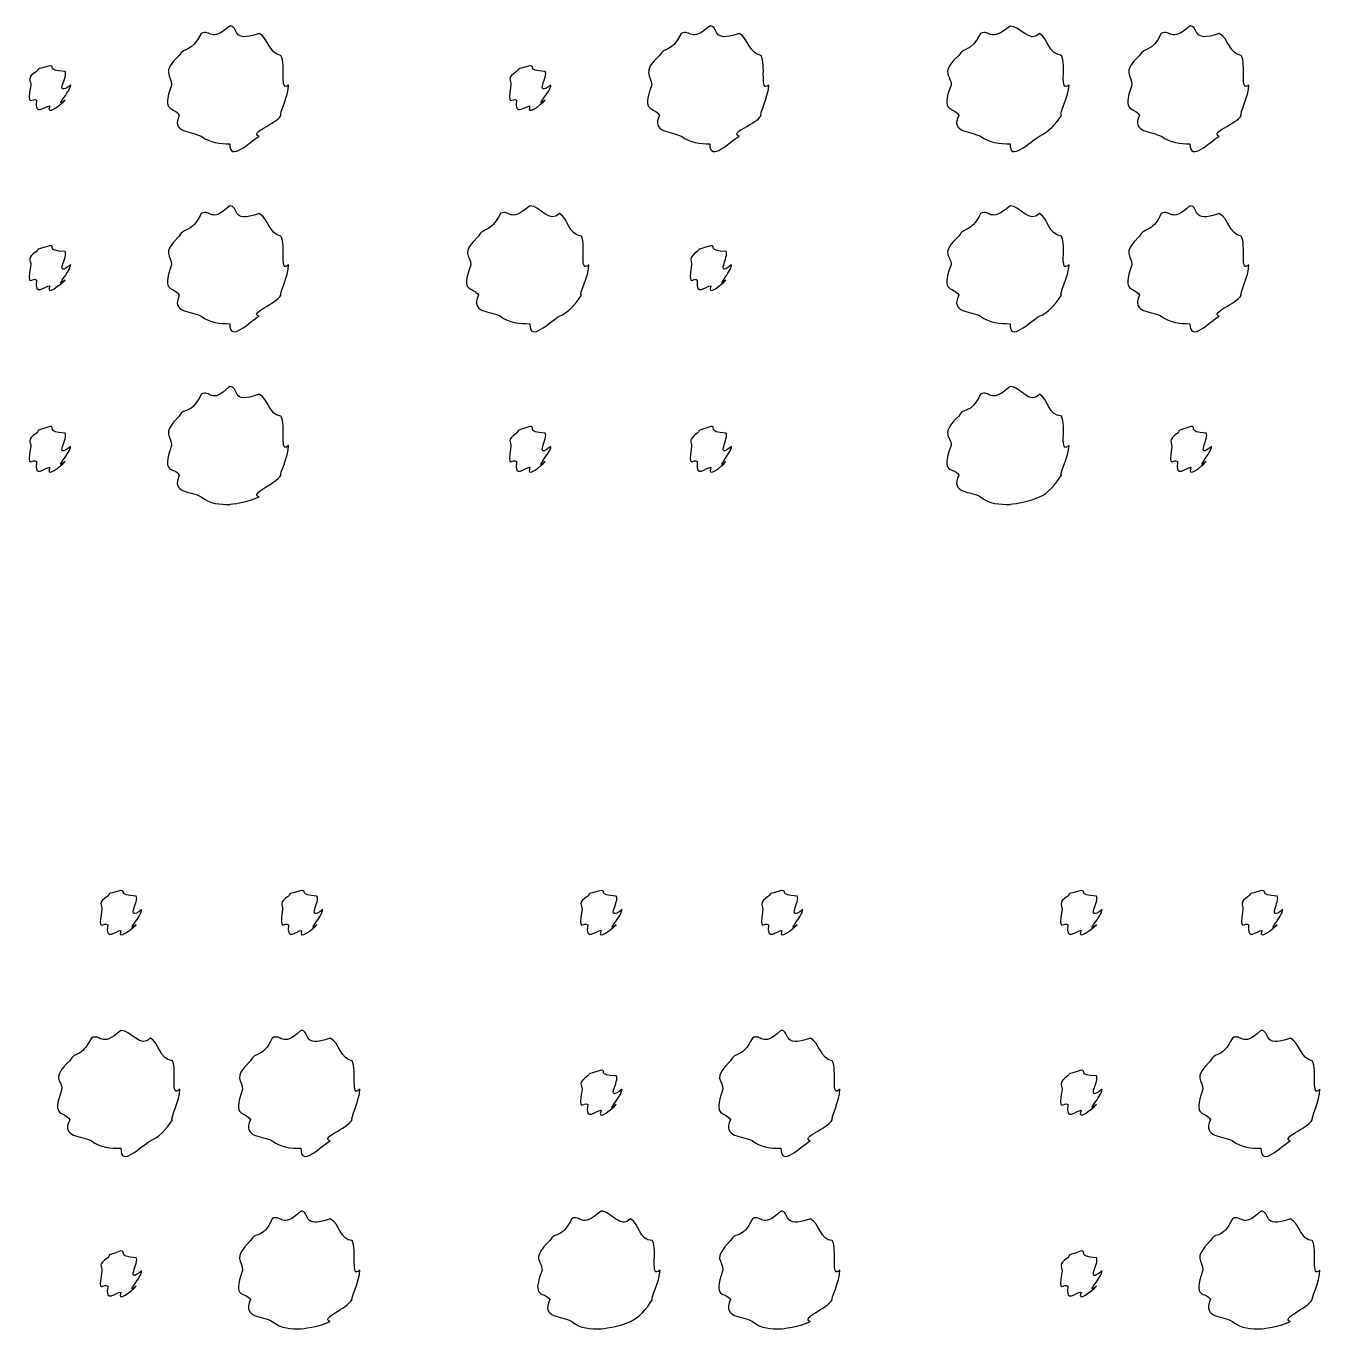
# Model space of a CAD drawing. Header units: millimetres. Extents: x -178 to -32, y 41 to 266.
# Drawn here: x -105.67 to -98.17, y 131.99 to 139.54 of the extents above; entities that cross this region are included whole.
import ezdxf

# ---------------------------------------------------------------- set-up
doc = ezdxf.new("R2010")
doc.units = ezdxf.units.MM
doc.layers.get('0').update_dxf_attribs({"linetype": 'CONTINUOUS'})

msp = doc.modelspace()

# ---------------------------------------------------------------- linework, layer by layer
at = {"color": 0}
for p, q in [((-104.485, 139.54), (-104.485, 139.54)), ((-101.703, 139.54), (-101.703, 139.54)), ((-99.9624, 139.54), (-99.9624, 139.54)), ((-98.9207, 139.54), (-98.9207, 139.54)), ((-105.527, 139.309), (-105.527, 139.309)), ((-102.745, 139.309), (-102.745, 139.309)), ((-104.485, 138.498), (-104.485, 138.498)), ((-102.745, 138.498), (-102.745, 138.498)), ((-99.9624, 138.498), (-99.9624, 138.498)), ((-98.9207, 138.498), (-98.9207, 138.498)), ((-105.527, 138.267), (-105.527, 138.267)), ((-101.697, 138.267), (-101.697, 138.267)), ((-104.485, 137.451), (-104.485, 137.451)), ((-99.9624, 137.451), (-99.9624, 137.451)), ((-105.527, 137.22), (-105.527, 137.22)), ((-102.745, 137.22), (-102.745, 137.22)), ((-101.697, 137.22), (-101.697, 137.22)), ((-98.915, 137.22), (-98.915, 137.22)), ((-105.115, 134.53), (-105.115, 134.53)), ((-104.068, 134.53), (-104.068, 134.53)), ((-102.333, 134.53), (-102.333, 134.53)), ((-101.285, 134.53), (-101.285, 134.53)), ((-99.5504, 134.53), (-99.5504, 134.53)), ((-98.503, 134.53), (-98.503, 134.53)), ((-105.115, 133.719), (-105.115, 133.719)), ((-104.073, 133.719), (-104.073, 133.719)), ((-101.291, 133.719), (-101.291, 133.719)), ((-98.5086, 133.719), (-98.5086, 133.719)), ((-102.333, 133.488), (-102.333, 133.488)), ((-99.5504, 133.488), (-99.5504, 133.488)), ((-104.073, 132.672), (-104.073, 132.672)), ((-102.333, 132.672), (-102.333, 132.672)), ((-101.291, 132.672), (-101.291, 132.672)), ((-98.5086, 132.672), (-98.5086, 132.672)), ((-105.115, 132.441), (-105.115, 132.441)), ((-99.5504, 132.441), (-99.5504, 132.441))]:
    msp.add_line(p, q, dxfattribs=at)
for points in [[(-104.65, 139.496), (-104.708, 139.38), (-104.747, 139.424), (-104.777, 139.369)], [(-104.485, 139.54), (-104.598, 139.438), (-104.595, 139.525), (-104.65, 139.496)], [(-104.314, 139.496), (-104.485, 139.438), (-104.426, 139.54), (-104.485, 139.54)], [(-104.188, 139.369), (-104.256, 139.38), (-104.259, 139.466), (-104.314, 139.496)], [(-101.868, 139.496), (-101.926, 139.38), (-101.965, 139.424), (-101.995, 139.369)], [(-101.703, 139.54), (-101.816, 139.438), (-101.813, 139.525), (-101.868, 139.496)], [(-101.532, 139.496), (-101.703, 139.438), (-101.644, 139.54), (-101.703, 139.54)], [(-101.405, 139.369), (-101.474, 139.38), (-101.477, 139.466), (-101.532, 139.496)], [(-100.133, 139.496), (-100.195, 139.38), (-100.23, 139.424), (-100.26, 139.369)], [(-99.9624, 139.54), (-100.085, 139.438), (-100.078, 139.525), (-100.133, 139.496)], [(-99.7917, 139.496), (-99.8495, 139.438), (-99.9031, 139.54), (-99.9624, 139.54)], [(-99.6647, 139.369), (-99.7433, 139.38), (-99.7391, 139.466), (-99.7917, 139.496)], [(-99.0861, 139.496), (-99.144, 139.38), (-99.1824, 139.424), (-99.2128, 139.369)], [(-98.9207, 139.54), (-99.0335, 139.438), (-99.0311, 139.525), (-99.0861, 139.496)], [(-98.7499, 139.496), (-98.9207, 139.438), (-98.8614, 139.54), (-98.9207, 139.54)], [(-98.6229, 139.369), (-98.692, 139.38), (-98.6945, 139.466), (-98.7499, 139.496)], [(-104.777, 139.369), (-104.885, 139.27), (-104.822, 139.256), (-104.822, 139.198)], [(-104.144, 139.198), (-104.199, 139.151), (-104.157, 139.314), (-104.188, 139.369)], [(-101.995, 139.369), (-102.103, 139.27), (-102.039, 139.256), (-102.039, 139.198)], [(-101.361, 139.198), (-101.416, 139.151), (-101.375, 139.314), (-101.405, 139.369)], [(-100.26, 139.369), (-100.372, 139.27), (-100.304, 139.256), (-100.304, 139.198)], [(-99.6206, 139.198), (-99.6812, 139.151), (-99.6343, 139.314), (-99.6647, 139.369)], [(-99.2128, 139.369), (-99.3203, 139.27), (-99.2569, 139.256), (-99.2569, 139.198)], [(-98.5788, 139.198), (-98.6342, 139.151), (-98.5926, 139.314), (-98.6229, 139.369)], [(-105.604, 139.276), (-105.665, 139.24), (-105.637, 139.227), (-105.637, 139.198)], [(-105.527, 139.309), (-105.621, 139.284), (-105.582, 139.297), (-105.604, 139.276)], [(-105.439, 139.276), (-105.555, 139.284), (-105.49, 139.309), (-105.527, 139.309)], [(-105.406, 139.198), (-105.511, 139.123), (-105.417, 139.253), (-105.439, 139.276)], [(-102.822, 139.276), (-102.882, 139.24), (-102.855, 139.227), (-102.855, 139.198)], [(-102.745, 139.309), (-102.838, 139.284), (-102.8, 139.297), (-102.822, 139.276)], [(-102.657, 139.276), (-102.772, 139.284), (-102.707, 139.309), (-102.745, 139.309)], [(-102.623, 139.198), (-102.728, 139.123), (-102.634, 139.253), (-102.657, 139.276)], [(-105.637, 139.198), (-105.665, 139.057), (-105.626, 139.132), (-105.604, 139.11)], [(-105.439, 139.11), (-105.511, 139.057), (-105.406, 139.161), (-105.406, 139.198)], [(-104.822, 139.198), (-104.885, 139.03), (-104.806, 139.077), (-104.777, 139.022)], [(-104.188, 139.022), (-104.199, 139.03), (-104.144, 139.135), (-104.144, 139.198)], [(-102.855, 139.198), (-102.882, 139.057), (-102.844, 139.132), (-102.822, 139.11)], [(-102.657, 139.11), (-102.728, 139.057), (-102.623, 139.161), (-102.623, 139.198)], [(-102.039, 139.198), (-102.103, 139.03), (-102.024, 139.077), (-101.995, 139.022)], [(-101.405, 139.022), (-101.416, 139.03), (-101.361, 139.135), (-101.361, 139.198)], [(-100.304, 139.198), (-100.372, 139.03), (-100.289, 139.077), (-100.26, 139.022)], [(-99.6647, 139.022), (-99.6812, 139.03), (-99.6206, 139.135), (-99.6206, 139.198)], [(-99.2569, 139.198), (-99.3203, 139.03), (-99.2417, 139.077), (-99.2128, 139.022)], [(-98.6229, 139.022), (-98.6342, 139.03), (-98.5788, 139.135), (-98.5788, 139.198)], [(-105.604, 139.11), (-105.621, 139.012), (-105.556, 139.077), (-105.527, 139.077)], [(-105.527, 139.077), (-105.555, 139.012), (-105.461, 139.088), (-105.439, 139.11)], [(-102.822, 139.11), (-102.838, 139.012), (-102.774, 139.077), (-102.745, 139.077)], [(-102.745, 139.077), (-102.772, 139.012), (-102.678, 139.088), (-102.657, 139.11)], [(-104.777, 139.022), (-104.827, 138.924), (-104.706, 138.93), (-104.65, 138.901)], [(-104.314, 138.901), (-104.375, 138.924), (-104.217, 138.97), (-104.188, 139.022)], [(-101.995, 139.022), (-102.045, 138.924), (-101.923, 138.93), (-101.868, 138.901)], [(-101.532, 138.901), (-101.593, 138.924), (-101.434, 138.97), (-101.405, 139.022)], [(-100.26, 139.022), (-100.312, 138.924), (-100.189, 138.93), (-100.133, 138.901)], [(-99.7917, 138.901), (-99.7433, 138.924), (-99.6978, 138.97), (-99.6647, 139.022)], [(-99.2128, 139.022), (-99.2625, 138.924), (-99.1411, 138.93), (-99.0861, 138.901)], [(-98.7499, 138.901), (-98.8106, 138.924), (-98.6518, 138.97), (-98.6229, 139.022)], [(-104.65, 138.901), (-104.598, 138.865), (-104.54, 138.857), (-104.485, 138.857)], [(-104.485, 138.857), (-104.485, 138.748), (-104.369, 138.87), (-104.314, 138.901)], [(-101.868, 138.901), (-101.816, 138.865), (-101.758, 138.857), (-101.703, 138.857)], [(-101.703, 138.857), (-101.703, 138.748), (-101.587, 138.87), (-101.532, 138.901)], [(-100.133, 138.901), (-100.085, 138.865), (-100.02, 138.857), (-99.9624, 138.857)], [(-99.9624, 138.857), (-99.968, 138.748), (-99.8467, 138.87), (-99.7917, 138.901)], [(-99.0861, 138.901), (-99.0335, 138.865), (-98.9757, 138.857), (-98.9207, 138.857)], [(-98.9207, 138.857), (-98.9207, 138.748), (-98.8049, 138.87), (-98.7499, 138.901)], [(-104.485, 138.498), (-104.598, 138.391), (-104.595, 138.483), (-104.65, 138.454)], [(-104.314, 138.454), (-104.485, 138.391), (-104.426, 138.498), (-104.485, 138.498)], [(-102.745, 138.498), (-102.868, 138.391), (-102.86, 138.483), (-102.916, 138.454)], [(-102.574, 138.454), (-102.632, 138.391), (-102.685, 138.498), (-102.745, 138.498)], [(-99.9624, 138.498), (-100.085, 138.391), (-100.078, 138.483), (-100.133, 138.454)], [(-99.7917, 138.454), (-99.8495, 138.391), (-99.9031, 138.498), (-99.9624, 138.498)], [(-98.9207, 138.498), (-99.0335, 138.391), (-99.0311, 138.483), (-99.0861, 138.454)], [(-98.7499, 138.454), (-98.9207, 138.391), (-98.8614, 138.498), (-98.9207, 138.498)], [(-104.65, 138.454), (-104.708, 138.333), (-104.747, 138.38), (-104.777, 138.322)], [(-104.188, 138.322), (-104.256, 138.333), (-104.259, 138.424), (-104.314, 138.454)], [(-102.916, 138.454), (-102.978, 138.333), (-103.012, 138.38), (-103.043, 138.322)], [(-102.447, 138.322), (-102.526, 138.333), (-102.521, 138.424), (-102.574, 138.454)], [(-100.133, 138.454), (-100.195, 138.333), (-100.23, 138.38), (-100.26, 138.322)], [(-99.6647, 138.322), (-99.7433, 138.333), (-99.7391, 138.424), (-99.7917, 138.454)], [(-99.0861, 138.454), (-99.144, 138.333), (-99.1824, 138.38), (-99.2128, 138.322)], [(-98.6229, 138.322), (-98.692, 138.333), (-98.6945, 138.424), (-98.7499, 138.454)], [(-105.527, 138.267), (-105.621, 138.237), (-105.582, 138.256), (-105.604, 138.234)], [(-105.439, 138.234), (-105.555, 138.237), (-105.49, 138.267), (-105.527, 138.267)], [(-104.777, 138.322), (-104.885, 138.219), (-104.822, 138.212), (-104.822, 138.157)], [(-104.144, 138.157), (-104.199, 138.102), (-104.157, 138.267), (-104.188, 138.322)], [(-103.043, 138.322), (-103.154, 138.219), (-103.087, 138.212), (-103.087, 138.157)], [(-102.403, 138.157), (-102.464, 138.102), (-102.417, 138.267), (-102.447, 138.322)], [(-101.697, 138.267), (-101.787, 138.237), (-101.752, 138.256), (-101.775, 138.234)], [(-101.609, 138.234), (-101.721, 138.237), (-101.66, 138.267), (-101.697, 138.267)], [(-100.26, 138.322), (-100.372, 138.219), (-100.304, 138.212), (-100.304, 138.157)], [(-99.6206, 138.157), (-99.6812, 138.102), (-99.6343, 138.267), (-99.6647, 138.322)], [(-99.2128, 138.322), (-99.3203, 138.219), (-99.2569, 138.212), (-99.2569, 138.157)], [(-98.5788, 138.157), (-98.6342, 138.102), (-98.5926, 138.267), (-98.6229, 138.322)], [(-105.604, 138.234), (-105.665, 138.193), (-105.637, 138.186), (-105.637, 138.157)], [(-105.406, 138.157), (-105.511, 138.075), (-105.417, 138.212), (-105.439, 138.234)], [(-101.775, 138.234), (-101.831, 138.193), (-101.808, 138.186), (-101.808, 138.157)], [(-101.576, 138.157), (-101.677, 138.075), (-101.587, 138.212), (-101.609, 138.234)], [(-105.637, 138.157), (-105.665, 138.009), (-105.626, 138.091), (-105.604, 138.068)], [(-105.439, 138.068), (-105.511, 138.009), (-105.406, 138.12), (-105.406, 138.157)], [(-104.822, 138.157), (-104.885, 137.983), (-104.806, 138.035), (-104.777, 137.98)], [(-104.188, 137.98), (-104.199, 137.983), (-104.144, 138.093), (-104.144, 138.157)], [(-103.087, 138.157), (-103.154, 137.983), (-103.071, 138.035), (-103.043, 137.98)], [(-102.447, 137.98), (-102.464, 137.983), (-102.403, 138.093), (-102.403, 138.157)], [(-101.808, 138.157), (-101.831, 138.009), (-101.797, 138.091), (-101.775, 138.068)], [(-101.609, 138.068), (-101.677, 138.009), (-101.576, 138.12), (-101.576, 138.157)], [(-100.304, 138.157), (-100.372, 137.983), (-100.289, 138.035), (-100.26, 137.98)], [(-99.6647, 137.98), (-99.6812, 137.983), (-99.6206, 138.093), (-99.6206, 138.157)], [(-99.2569, 138.157), (-99.3203, 137.983), (-99.2417, 138.035), (-99.2128, 137.98)], [(-98.6229, 137.98), (-98.6342, 137.983), (-98.5788, 138.093), (-98.5788, 138.157)], [(-105.604, 138.068), (-105.621, 137.965), (-105.556, 138.035), (-105.527, 138.035)], [(-105.527, 138.035), (-105.555, 137.965), (-105.461, 138.047), (-105.439, 138.068)], [(-101.775, 138.068), (-101.787, 137.965), (-101.726, 138.035), (-101.697, 138.035)], [(-101.697, 138.035), (-101.721, 137.965), (-101.631, 138.047), (-101.609, 138.068)], [(-104.777, 137.98), (-104.827, 137.877), (-104.706, 137.888), (-104.65, 137.859)], [(-104.314, 137.859), (-104.375, 137.877), (-104.217, 137.928), (-104.188, 137.98)], [(-103.043, 137.98), (-103.095, 137.877), (-102.971, 137.888), (-102.916, 137.859)], [(-102.574, 137.859), (-102.526, 137.877), (-102.48, 137.928), (-102.447, 137.98)], [(-100.26, 137.98), (-100.312, 137.877), (-100.189, 137.888), (-100.133, 137.859)], [(-99.7917, 137.859), (-99.7433, 137.877), (-99.6978, 137.928), (-99.6647, 137.98)], [(-99.2128, 137.98), (-99.2625, 137.877), (-99.1411, 137.888), (-99.0861, 137.859)], [(-98.7499, 137.859), (-98.8106, 137.877), (-98.6518, 137.928), (-98.6229, 137.98)], [(-104.65, 137.859), (-104.598, 137.818), (-104.54, 137.815), (-104.485, 137.815)], [(-104.485, 137.815), (-104.485, 137.7), (-104.369, 137.829), (-104.314, 137.859)], [(-102.916, 137.859), (-102.868, 137.818), (-102.803, 137.815), (-102.745, 137.815)], [(-102.745, 137.815), (-102.75, 137.7), (-102.629, 137.829), (-102.574, 137.859)], [(-100.133, 137.859), (-100.085, 137.818), (-100.02, 137.815), (-99.9624, 137.815)], [(-99.9624, 137.815), (-99.968, 137.7), (-99.8467, 137.829), (-99.7917, 137.859)], [(-99.0861, 137.859), (-99.0335, 137.818), (-98.9757, 137.815), (-98.9207, 137.815)], [(-98.9207, 137.815), (-98.9207, 137.7), (-98.8049, 137.829), (-98.7499, 137.859)], [(-104.485, 137.451), (-104.598, 137.341), (-104.595, 137.436), (-104.65, 137.407)], [(-104.314, 137.407), (-104.485, 137.341), (-104.426, 137.451), (-104.485, 137.451)], [(-99.9624, 137.451), (-100.085, 137.341), (-100.078, 137.436), (-100.133, 137.407)], [(-99.7917, 137.407), (-99.8495, 137.341), (-99.9031, 137.451), (-99.9624, 137.451)], [(-104.65, 137.407), (-104.708, 137.282), (-104.747, 137.335), (-104.777, 137.28)], [(-104.188, 137.28), (-104.256, 137.282), (-104.259, 137.377), (-104.314, 137.407)], [(-100.133, 137.407), (-100.195, 137.282), (-100.23, 137.335), (-100.26, 137.28)], [(-99.6647, 137.28), (-99.7433, 137.282), (-99.7391, 137.377), (-99.7917, 137.407)], [(-104.777, 137.28), (-104.885, 137.171), (-104.822, 137.167), (-104.822, 137.109)], [(-104.144, 137.109), (-104.199, 137.054), (-104.157, 137.225), (-104.188, 137.28)], [(-100.26, 137.28), (-100.372, 137.171), (-100.304, 137.167), (-100.304, 137.109)], [(-99.6206, 137.109), (-99.6812, 137.054), (-99.6343, 137.225), (-99.6647, 137.28)], [(-105.527, 137.22), (-105.621, 137.186), (-105.582, 137.206), (-105.604, 137.181)], [(-105.439, 137.181), (-105.555, 137.186), (-105.49, 137.22), (-105.527, 137.22)], [(-102.745, 137.22), (-102.838, 137.186), (-102.8, 137.206), (-102.822, 137.181)], [(-102.657, 137.181), (-102.772, 137.186), (-102.707, 137.22), (-102.745, 137.22)], [(-101.697, 137.22), (-101.787, 137.186), (-101.752, 137.206), (-101.775, 137.181)], [(-101.609, 137.181), (-101.721, 137.186), (-101.66, 137.22), (-101.697, 137.22)], [(-98.915, 137.22), (-99.0046, 137.186), (-98.9704, 137.206), (-98.9923, 137.181)], [(-98.8268, 137.181), (-98.9386, 137.186), (-98.878, 137.22), (-98.915, 137.22)], [(-105.604, 137.181), (-105.665, 137.138), (-105.637, 137.133), (-105.637, 137.104)], [(-105.406, 137.104), (-105.511, 137.021), (-105.417, 137.159), (-105.439, 137.181)], [(-102.822, 137.181), (-102.882, 137.138), (-102.855, 137.133), (-102.855, 137.104)], [(-102.623, 137.104), (-102.728, 137.021), (-102.634, 137.159), (-102.657, 137.181)], [(-101.775, 137.181), (-101.831, 137.138), (-101.808, 137.133), (-101.808, 137.104)], [(-101.576, 137.104), (-101.677, 137.021), (-101.587, 137.159), (-101.609, 137.181)], [(-98.9923, 137.181), (-99.0487, 137.138), (-99.0254, 137.133), (-99.0254, 137.104)], [(-98.794, 137.104), (-98.8945, 137.021), (-98.8049, 137.159), (-98.8268, 137.181)], [(-105.637, 137.104), (-105.665, 136.958), (-105.626, 137.04), (-105.604, 137.016)], [(-105.439, 137.016), (-105.511, 136.958), (-105.406, 137.071), (-105.406, 137.104)], [(-104.822, 137.109), (-104.885, 136.933), (-104.806, 136.989), (-104.777, 136.938)], [(-104.188, 136.938), (-104.199, 136.933), (-104.144, 137.046), (-104.144, 137.109)], [(-102.855, 137.104), (-102.882, 136.958), (-102.844, 137.04), (-102.822, 137.016)], [(-102.657, 137.016), (-102.728, 136.958), (-102.623, 137.071), (-102.623, 137.104)], [(-101.808, 137.104), (-101.831, 136.958), (-101.797, 137.04), (-101.775, 137.016)], [(-101.609, 137.016), (-101.677, 136.958), (-101.576, 137.071), (-101.576, 137.104)], [(-100.304, 137.109), (-100.372, 136.933), (-100.289, 136.989), (-100.26, 136.938)], [(-99.6647, 136.938), (-99.6812, 136.933), (-99.6206, 137.046), (-99.6206, 137.109)], [(-99.0254, 137.104), (-99.0487, 136.958), (-99.0145, 137.04), (-98.9923, 137.016)], [(-98.8268, 137.016), (-98.8945, 136.958), (-98.794, 137.071), (-98.794, 137.104)], [(-105.604, 137.016), (-105.621, 136.911), (-105.556, 136.983), (-105.527, 136.983)], [(-105.527, 136.983), (-105.555, 136.911), (-105.461, 136.993), (-105.439, 137.016)], [(-102.822, 137.016), (-102.838, 136.911), (-102.774, 136.983), (-102.745, 136.983)], [(-102.745, 136.983), (-102.772, 136.911), (-102.678, 136.993), (-102.657, 137.016)], [(-101.775, 137.016), (-101.787, 136.911), (-101.726, 136.983), (-101.697, 136.983)], [(-101.697, 136.983), (-101.721, 136.911), (-101.631, 136.993), (-101.609, 137.016)], [(-98.9923, 137.016), (-99.0046, 136.911), (-98.9439, 136.983), (-98.915, 136.983)], [(-98.915, 136.983), (-98.9386, 136.911), (-98.849, 136.993), (-98.8268, 137.016)], [(-104.777, 136.938), (-104.827, 136.829), (-104.706, 136.845), (-104.65, 136.812)], [(-104.314, 136.812), (-104.375, 136.829), (-104.217, 136.886), (-104.188, 136.938)], [(-100.26, 136.938), (-100.312, 136.829), (-100.189, 136.845), (-100.133, 136.812)], [(-99.7917, 136.812), (-99.7433, 136.829), (-99.6978, 136.886), (-99.6647, 136.938)], [(-104.65, 136.812), (-104.598, 136.768), (-104.54, 136.768), (-104.485, 136.768)], [(-104.485, 136.768), (-104.485, 136.768), (-104.369, 136.781), (-104.314, 136.812)], [(-100.133, 136.812), (-100.085, 136.768), (-100.02, 136.768), (-99.9624, 136.768)], [(-99.9624, 136.768), (-99.968, 136.768), (-99.8467, 136.781), (-99.7917, 136.812)], [(-105.192, 134.497), (-105.253, 134.461), (-105.225, 134.448), (-105.225, 134.419)], [(-105.115, 134.53), (-105.209, 134.505), (-105.17, 134.519), (-105.192, 134.497)], [(-105.027, 134.497), (-105.143, 134.505), (-105.078, 134.53), (-105.115, 134.53)], [(-104.994, 134.419), (-105.098, 134.343), (-105.005, 134.475), (-105.027, 134.497)], [(-104.145, 134.497), (-104.201, 134.461), (-104.178, 134.448), (-104.178, 134.419)], [(-104.068, 134.53), (-104.157, 134.505), (-104.123, 134.519), (-104.145, 134.497)], [(-103.979, 134.497), (-104.091, 134.505), (-104.03, 134.53), (-104.068, 134.53)], [(-103.946, 134.419), (-104.047, 134.343), (-103.957, 134.475), (-103.979, 134.497)], [(-102.41, 134.497), (-102.471, 134.461), (-102.443, 134.448), (-102.443, 134.419)], [(-102.333, 134.53), (-102.427, 134.505), (-102.388, 134.519), (-102.41, 134.497)], [(-102.245, 134.497), (-102.36, 134.505), (-102.295, 134.53), (-102.333, 134.53)], [(-102.211, 134.419), (-102.316, 134.343), (-102.222, 134.475), (-102.245, 134.497)], [(-101.363, 134.497), (-101.419, 134.461), (-101.396, 134.448), (-101.396, 134.419)], [(-101.285, 134.53), (-101.375, 134.505), (-101.34, 134.519), (-101.363, 134.497)], [(-101.197, 134.497), (-101.309, 134.505), (-101.248, 134.53), (-101.285, 134.53)], [(-101.164, 134.419), (-101.265, 134.343), (-101.175, 134.475), (-101.197, 134.497)], [(-99.6276, 134.497), (-99.6883, 134.461), (-99.6608, 134.448), (-99.6608, 134.419)], [(-99.5504, 134.53), (-99.6442, 134.505), (-99.6054, 134.519), (-99.6276, 134.497)], [(-99.4622, 134.497), (-99.5779, 134.505), (-99.5133, 134.53), (-99.5504, 134.53)], [(-99.429, 134.419), (-99.5338, 134.343), (-99.4403, 134.475), (-99.4622, 134.497)], [(-98.5802, 134.497), (-98.6367, 134.461), (-98.6134, 134.448), (-98.6134, 134.419)], [(-98.503, 134.53), (-98.5926, 134.505), (-98.5583, 134.519), (-98.5802, 134.497)], [(-98.4148, 134.497), (-98.5266, 134.505), (-98.4659, 134.53), (-98.503, 134.53)], [(-98.382, 134.419), (-98.4825, 134.343), (-98.3929, 134.475), (-98.4148, 134.497)], [(-105.225, 134.419), (-105.253, 134.277), (-105.214, 134.353), (-105.192, 134.331)], [(-105.027, 134.331), (-105.098, 134.277), (-104.994, 134.382), (-104.994, 134.419)], [(-104.178, 134.419), (-104.201, 134.277), (-104.167, 134.353), (-104.145, 134.331)], [(-103.979, 134.331), (-104.047, 134.277), (-103.946, 134.382), (-103.946, 134.419)], [(-102.443, 134.419), (-102.471, 134.277), (-102.432, 134.353), (-102.41, 134.331)], [(-102.245, 134.331), (-102.316, 134.277), (-102.211, 134.382), (-102.211, 134.419)], [(-101.396, 134.419), (-101.419, 134.277), (-101.384, 134.353), (-101.363, 134.331)], [(-101.197, 134.331), (-101.265, 134.277), (-101.164, 134.382), (-101.164, 134.419)], [(-99.6608, 134.419), (-99.6883, 134.277), (-99.6495, 134.353), (-99.6276, 134.331)], [(-99.4622, 134.331), (-99.5338, 134.277), (-99.429, 134.382), (-99.429, 134.419)], [(-98.6134, 134.419), (-98.6367, 134.277), (-98.6024, 134.353), (-98.5802, 134.331)], [(-98.4148, 134.331), (-98.4825, 134.277), (-98.382, 134.382), (-98.382, 134.419)], [(-105.192, 134.331), (-105.209, 134.233), (-105.144, 134.298), (-105.115, 134.298)], [(-105.115, 134.298), (-105.143, 134.233), (-105.049, 134.309), (-105.027, 134.331)], [(-104.145, 134.331), (-104.157, 134.233), (-104.097, 134.298), (-104.068, 134.298)], [(-104.068, 134.298), (-104.091, 134.233), (-104.001, 134.309), (-103.979, 134.331)], [(-102.41, 134.331), (-102.427, 134.233), (-102.362, 134.298), (-102.333, 134.298)], [(-102.333, 134.298), (-102.36, 134.233), (-102.266, 134.309), (-102.245, 134.331)], [(-101.363, 134.331), (-101.375, 134.233), (-101.314, 134.298), (-101.285, 134.298)], [(-101.285, 134.298), (-101.309, 134.233), (-101.219, 134.309), (-101.197, 134.331)], [(-99.6276, 134.331), (-99.6442, 134.233), (-99.5793, 134.298), (-99.5504, 134.298)], [(-99.5504, 134.298), (-99.5779, 134.233), (-99.4844, 134.309), (-99.4622, 134.331)], [(-98.5802, 134.331), (-98.5926, 134.233), (-98.5319, 134.298), (-98.503, 134.298)], [(-98.503, 134.298), (-98.5266, 134.233), (-98.437, 134.309), (-98.4148, 134.331)], [(-105.286, 133.675), (-105.348, 133.554), (-105.382, 133.601), (-105.412, 133.543)], [(-105.115, 133.719), (-105.237, 133.612), (-105.231, 133.704), (-105.286, 133.675)], [(-104.944, 133.675), (-105.002, 133.612), (-105.056, 133.719), (-105.115, 133.719)], [(-104.817, 133.543), (-104.896, 133.554), (-104.892, 133.645), (-104.944, 133.675)], [(-104.238, 133.675), (-104.296, 133.554), (-104.335, 133.601), (-104.365, 133.543)], [(-104.073, 133.719), (-104.186, 133.612), (-104.183, 133.704), (-104.238, 133.675)], [(-103.902, 133.675), (-104.073, 133.612), (-104.014, 133.719), (-104.073, 133.719)], [(-103.776, 133.543), (-103.844, 133.554), (-103.847, 133.645), (-103.902, 133.675)], [(-101.456, 133.675), (-101.514, 133.554), (-101.553, 133.601), (-101.583, 133.543)], [(-101.291, 133.719), (-101.404, 133.612), (-101.401, 133.704), (-101.456, 133.675)], [(-101.12, 133.675), (-101.291, 133.612), (-101.232, 133.719), (-101.291, 133.719)], [(-100.993, 133.543), (-101.062, 133.554), (-101.065, 133.645), (-101.12, 133.675)], [(-98.6741, 133.675), (-98.7319, 133.554), (-98.7704, 133.601), (-98.8007, 133.543)], [(-98.5086, 133.719), (-98.6215, 133.612), (-98.619, 133.704), (-98.6741, 133.675)], [(-98.3379, 133.675), (-98.5086, 133.612), (-98.4493, 133.719), (-98.5086, 133.719)], [(-98.2109, 133.543), (-98.28, 133.554), (-98.2825, 133.645), (-98.3379, 133.675)], [(-105.412, 133.543), (-105.524, 133.44), (-105.457, 133.433), (-105.457, 133.378)], [(-104.773, 133.378), (-104.834, 133.322), (-104.787, 133.488), (-104.817, 133.543)], [(-104.365, 133.543), (-104.473, 133.44), (-104.41, 133.433), (-104.41, 133.378)], [(-103.731, 133.378), (-103.787, 133.322), (-103.745, 133.488), (-103.776, 133.543)], [(-101.583, 133.543), (-101.691, 133.44), (-101.627, 133.433), (-101.627, 133.378)], [(-100.949, 133.378), (-101.004, 133.322), (-100.963, 133.488), (-100.993, 133.543)], [(-98.8007, 133.543), (-98.9083, 133.44), (-98.8448, 133.433), (-98.8448, 133.378)], [(-98.1668, 133.378), (-98.2221, 133.322), (-98.1805, 133.488), (-98.2109, 133.543)], [(-102.41, 133.455), (-102.471, 133.413), (-102.443, 133.406), (-102.443, 133.378)], [(-102.333, 133.488), (-102.427, 133.458), (-102.388, 133.477), (-102.41, 133.455)], [(-102.245, 133.455), (-102.36, 133.458), (-102.295, 133.488), (-102.333, 133.488)], [(-102.211, 133.378), (-102.316, 133.296), (-102.222, 133.433), (-102.245, 133.455)], [(-99.6276, 133.455), (-99.6883, 133.413), (-99.6608, 133.406), (-99.6608, 133.378)], [(-99.5504, 133.488), (-99.6442, 133.458), (-99.6054, 133.477), (-99.6276, 133.455)], [(-99.4622, 133.455), (-99.5779, 133.458), (-99.5133, 133.488), (-99.5504, 133.488)], [(-99.429, 133.378), (-99.5338, 133.296), (-99.4403, 133.433), (-99.4622, 133.455)], [(-105.457, 133.378), (-105.524, 133.204), (-105.441, 133.256), (-105.412, 133.201)], [(-104.817, 133.201), (-104.834, 133.204), (-104.773, 133.314), (-104.773, 133.378)], [(-104.41, 133.378), (-104.473, 133.204), (-104.394, 133.256), (-104.365, 133.201)], [(-103.776, 133.201), (-103.787, 133.204), (-103.731, 133.314), (-103.731, 133.378)], [(-102.443, 133.378), (-102.471, 133.23), (-102.432, 133.312), (-102.41, 133.289)], [(-102.245, 133.289), (-102.316, 133.23), (-102.211, 133.34), (-102.211, 133.378)], [(-101.627, 133.378), (-101.691, 133.204), (-101.612, 133.256), (-101.583, 133.201)], [(-100.993, 133.201), (-101.004, 133.204), (-100.949, 133.314), (-100.949, 133.378)], [(-99.6608, 133.378), (-99.6883, 133.23), (-99.6495, 133.312), (-99.6276, 133.289)], [(-99.4622, 133.289), (-99.5338, 133.23), (-99.429, 133.34), (-99.429, 133.378)], [(-98.8448, 133.378), (-98.9083, 133.204), (-98.8296, 133.256), (-98.8007, 133.201)], [(-98.2109, 133.201), (-98.2221, 133.204), (-98.1668, 133.314), (-98.1668, 133.378)], [(-102.41, 133.289), (-102.427, 133.186), (-102.362, 133.256), (-102.333, 133.256)], [(-102.333, 133.256), (-102.36, 133.186), (-102.266, 133.267), (-102.245, 133.289)], [(-99.6276, 133.289), (-99.6442, 133.186), (-99.5793, 133.256), (-99.5504, 133.256)], [(-99.5504, 133.256), (-99.5779, 133.186), (-99.4844, 133.267), (-99.4622, 133.289)], [(-105.412, 133.201), (-105.465, 133.098), (-105.341, 133.109), (-105.286, 133.08)], [(-104.944, 133.08), (-104.896, 133.098), (-104.85, 133.149), (-104.817, 133.201)], [(-104.365, 133.201), (-104.415, 133.098), (-104.293, 133.109), (-104.238, 133.08)], [(-103.902, 133.08), (-103.963, 133.098), (-103.805, 133.149), (-103.776, 133.201)], [(-101.583, 133.201), (-101.633, 133.098), (-101.511, 133.109), (-101.456, 133.08)], [(-101.12, 133.08), (-101.181, 133.098), (-101.022, 133.149), (-100.993, 133.201)], [(-98.8007, 133.201), (-98.8504, 133.098), (-98.7291, 133.109), (-98.6741, 133.08)], [(-98.3379, 133.08), (-98.3985, 133.098), (-98.2398, 133.149), (-98.2109, 133.201)], [(-105.286, 133.08), (-105.237, 133.038), (-105.173, 133.036), (-105.115, 133.036)], [(-105.115, 133.036), (-105.12, 132.921), (-104.999, 133.049), (-104.944, 133.08)], [(-104.238, 133.08), (-104.186, 133.038), (-104.128, 133.036), (-104.073, 133.036)], [(-104.073, 133.036), (-104.073, 132.921), (-103.957, 133.049), (-103.902, 133.08)], [(-101.456, 133.08), (-101.404, 133.038), (-101.346, 133.036), (-101.291, 133.036)], [(-101.291, 133.036), (-101.291, 132.921), (-101.175, 133.049), (-101.12, 133.08)], [(-98.6741, 133.08), (-98.6215, 133.038), (-98.5636, 133.036), (-98.5086, 133.036)], [(-98.5086, 133.036), (-98.5086, 132.921), (-98.3929, 133.049), (-98.3379, 133.08)], [(-104.073, 132.672), (-104.186, 132.562), (-104.183, 132.657), (-104.238, 132.628)], [(-103.902, 132.628), (-104.073, 132.562), (-104.014, 132.672), (-104.073, 132.672)], [(-102.333, 132.672), (-102.455, 132.562), (-102.448, 132.657), (-102.503, 132.628)], [(-102.162, 132.628), (-102.22, 132.562), (-102.273, 132.672), (-102.333, 132.672)], [(-101.291, 132.672), (-101.404, 132.562), (-101.401, 132.657), (-101.456, 132.628)], [(-101.12, 132.628), (-101.291, 132.562), (-101.232, 132.672), (-101.291, 132.672)], [(-98.5086, 132.672), (-98.6215, 132.562), (-98.619, 132.657), (-98.6741, 132.628)], [(-98.3379, 132.628), (-98.5086, 132.562), (-98.4493, 132.672), (-98.5086, 132.672)], [(-104.238, 132.628), (-104.296, 132.503), (-104.335, 132.556), (-104.365, 132.501)], [(-103.776, 132.501), (-103.844, 132.503), (-103.847, 132.598), (-103.902, 132.628)], [(-102.503, 132.628), (-102.566, 132.503), (-102.6, 132.556), (-102.63, 132.501)], [(-102.035, 132.501), (-102.114, 132.503), (-102.109, 132.598), (-102.162, 132.628)], [(-101.456, 132.628), (-101.514, 132.503), (-101.553, 132.556), (-101.583, 132.501)], [(-100.993, 132.501), (-101.062, 132.503), (-101.065, 132.598), (-101.12, 132.628)], [(-98.6741, 132.628), (-98.7319, 132.503), (-98.7704, 132.556), (-98.8007, 132.501)], [(-98.2109, 132.501), (-98.28, 132.503), (-98.2825, 132.598), (-98.3379, 132.628)], [(-104.365, 132.501), (-104.473, 132.392), (-104.41, 132.388), (-104.41, 132.33)], [(-103.731, 132.33), (-103.787, 132.275), (-103.745, 132.446), (-103.776, 132.501)], [(-102.63, 132.501), (-102.742, 132.392), (-102.675, 132.388), (-102.675, 132.33)], [(-101.991, 132.33), (-102.052, 132.275), (-102.005, 132.446), (-102.035, 132.501)], [(-101.583, 132.501), (-101.691, 132.392), (-101.627, 132.388), (-101.627, 132.33)], [(-100.949, 132.33), (-101.004, 132.275), (-100.963, 132.446), (-100.993, 132.501)], [(-98.8007, 132.501), (-98.9083, 132.392), (-98.8448, 132.388), (-98.8448, 132.33)], [(-98.1668, 132.33), (-98.2221, 132.275), (-98.1805, 132.446), (-98.2109, 132.501)], [(-105.192, 132.402), (-105.253, 132.359), (-105.225, 132.354), (-105.225, 132.325)], [(-105.115, 132.441), (-105.209, 132.407), (-105.17, 132.427), (-105.192, 132.402)], [(-105.027, 132.402), (-105.143, 132.407), (-105.078, 132.441), (-105.115, 132.441)], [(-104.994, 132.325), (-105.098, 132.242), (-105.005, 132.38), (-105.027, 132.402)], [(-99.6276, 132.402), (-99.6883, 132.359), (-99.6608, 132.354), (-99.6608, 132.325)], [(-99.5504, 132.441), (-99.6442, 132.407), (-99.6054, 132.427), (-99.6276, 132.402)], [(-99.4622, 132.402), (-99.5779, 132.407), (-99.5133, 132.441), (-99.5504, 132.441)], [(-99.429, 132.325), (-99.5338, 132.242), (-99.4403, 132.38), (-99.4622, 132.402)], [(-105.225, 132.325), (-105.253, 132.179), (-105.214, 132.261), (-105.192, 132.237)], [(-105.027, 132.237), (-105.098, 132.179), (-104.994, 132.292), (-104.994, 132.325)], [(-104.41, 132.33), (-104.473, 132.154), (-104.394, 132.211), (-104.365, 132.159)], [(-103.776, 132.159), (-103.787, 132.154), (-103.731, 132.267), (-103.731, 132.33)], [(-102.675, 132.33), (-102.742, 132.154), (-102.659, 132.211), (-102.63, 132.159)], [(-102.035, 132.159), (-102.052, 132.154), (-101.991, 132.267), (-101.991, 132.33)], [(-101.627, 132.33), (-101.691, 132.154), (-101.612, 132.211), (-101.583, 132.159)], [(-100.993, 132.159), (-101.004, 132.154), (-100.949, 132.267), (-100.949, 132.33)], [(-99.6608, 132.325), (-99.6883, 132.179), (-99.6495, 132.261), (-99.6276, 132.237)], [(-99.4622, 132.237), (-99.5338, 132.179), (-99.429, 132.292), (-99.429, 132.325)], [(-98.8448, 132.33), (-98.9083, 132.154), (-98.8296, 132.211), (-98.8007, 132.159)], [(-98.2109, 132.159), (-98.2221, 132.154), (-98.1668, 132.267), (-98.1668, 132.33)], [(-105.192, 132.237), (-105.209, 132.132), (-105.144, 132.203), (-105.115, 132.203)], [(-105.115, 132.203), (-105.143, 132.132), (-105.049, 132.214), (-105.027, 132.237)], [(-99.6276, 132.237), (-99.6442, 132.132), (-99.5793, 132.203), (-99.5504, 132.203)], [(-99.5504, 132.203), (-99.5779, 132.132), (-99.4844, 132.214), (-99.4622, 132.237)], [(-104.365, 132.159), (-104.415, 132.05), (-104.293, 132.066), (-104.238, 132.033)], [(-103.902, 132.033), (-103.963, 132.05), (-103.805, 132.107), (-103.776, 132.159)], [(-102.63, 132.159), (-102.683, 132.05), (-102.559, 132.066), (-102.503, 132.033)], [(-102.162, 132.033), (-102.114, 132.05), (-102.068, 132.107), (-102.035, 132.159)], [(-101.583, 132.159), (-101.633, 132.05), (-101.511, 132.066), (-101.456, 132.033)], [(-101.12, 132.033), (-101.181, 132.05), (-101.022, 132.107), (-100.993, 132.159)], [(-98.8007, 132.159), (-98.8504, 132.05), (-98.7291, 132.066), (-98.6741, 132.033)], [(-98.3379, 132.033), (-98.3985, 132.05), (-98.2398, 132.107), (-98.2109, 132.159)], [(-104.238, 132.033), (-104.186, 131.989), (-104.128, 131.989), (-104.073, 131.989)], [(-104.073, 131.989), (-104.073, 131.989), (-103.957, 132.002), (-103.902, 132.033)], [(-102.503, 132.033), (-102.455, 131.989), (-102.391, 131.989), (-102.333, 131.989)], [(-102.333, 131.989), (-102.338, 131.989), (-102.217, 132.002), (-102.162, 132.033)], [(-101.456, 132.033), (-101.404, 131.989), (-101.346, 131.989), (-101.291, 131.989)], [(-101.291, 131.989), (-101.291, 131.989), (-101.175, 132.002), (-101.12, 132.033)], [(-98.6741, 132.033), (-98.6215, 131.989), (-98.5636, 131.989), (-98.5086, 131.989)], [(-98.5086, 131.989), (-98.5086, 131.989), (-98.3929, 132.002), (-98.3379, 132.033)]]:
    msp.add_open_spline(points, degree=3, dxfattribs=at)

doc.saveas('drawing.dxf')
